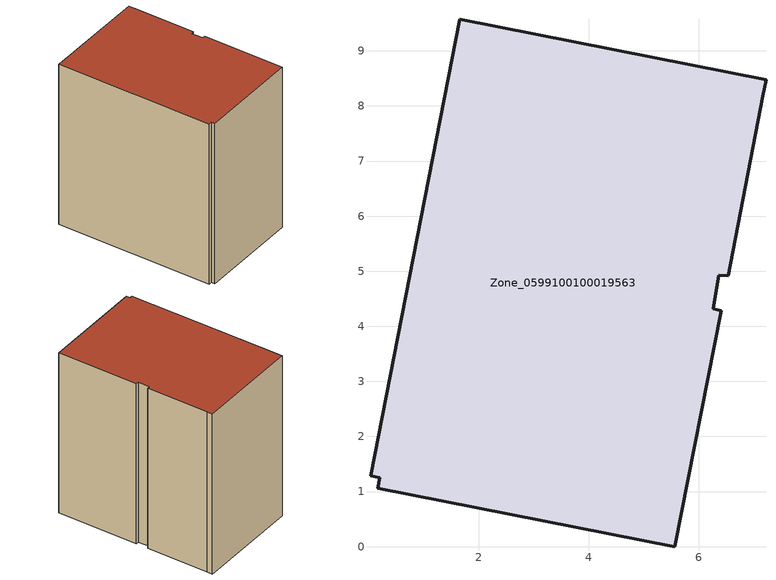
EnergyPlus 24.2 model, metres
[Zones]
Zone_0599100100019563
 floor ground (C_G): 0.2,1.25 0.04,1.28 1.66,9.57 7.22,8.47 7.16,8.17 6.53,4.92 6.36,4.92 6.26,4.32 6.41,4.29 5.56,0 0.17,1.06 z0
 wall outside (C_F): 6.41,4.29 6.26,4.32 6.36,4.92 6.53,4.92 7.16,8.17 7.22,8.47 1.66,9.57 0.04,1.28 0.2,1.25 0.17,1.06 5.56,0 6.41,4.29 z0:9.05
 roof outside (C_R): 6.53,4.92 7.16,8.17 7.22,8.47 1.66,9.57 0.04,1.28 0.2,1.25 0.17,1.06 5.56,0 6.41,4.29 6.26,4.32 6.36,4.92 z9.05
[BUILDING]
Pand.0599100100019563: North Axis=0; Terrain=City; Loads Convergence Tolerance Value=0.04; Temperature Convergence Tolerance Value=0.4; Solar Distribution=FullExterior; Maximum Number of Warmup Days=25; Minimum Number of Warmup Days=1
[Site:Location]
Rotterdam.The.Hague.AP_ZH_NLD Design_Conditions: Latitude=51.96; Longitude=4.45; Time Zone=1; Elevation=-4.5
[SITE:GROUNDTEMPERATURE:BUILDINGSURFACE]
18, 18, 18, 18, 18, 18, 18, 18, 18, 18, 18, 18
[MATERIAL] Thermal Absorptance=0.9; Solar Absorptance=0.7; Visible Absorptance=0.7
Name | Roughness | Thickness | Conductivity | Density | Specific Heat
G.TC.2015-2018 | MediumSmooth | 0.15 | 0.0428571 | 540 | 1210
F.TC.2015-2018 | Rough | 0.3 | 0.0666667 | 1920 | 840
R.TC.2015-2018 | MediumRough | 0.2 | 0.0333333 | 1500 | 1000
[CONSTRUCTION]
C_G: G.TC.2015-2018
C_F: F.TC.2015-2018
C_R: R.TC.2015-2018
[ZONE]
Zone_0599100100019563: Type=1; Multiplier=1; Ceiling Height=Autocalculate; Volume=Autocalculate; Floor Area=autocalculate; Part of Total Floor Area=Yes
[ZONEINFILTRATION:DESIGNFLOWRATE]
Infil_Zone_0599100100019563: Zone or ZoneList or Space or SpaceList=Zone_0599100100019563; Schedule=AlwaysOn; Design Flow Rate Calculation Method=Flow/Area; Flow Rate per Floor Area=0.0015; Constant Term Coefficient=1; Temperature Term Coefficient=0; Velocity Term Coefficient=0; Velocity Squared Term Coefficient=0
[HVACTEMPLATE:ZONE:IDEALLOADSAIRSYSTEM]
Zone_0599100100019563: Maximum Heating Supply Air Temperature=50; Minimum Cooling Supply Air Temperature=13; Maximum Heating Supply Air Humidity Ratio=0.0156; Minimum Cooling Supply Air Humidity Ratio=0.0077; Heating Limit=NoLimit; Cooling Limit=NoLimit; Dehumidification Control Type=ConstantSensibleHeatRatio; Cooling Sensible Heat Ratio=0.7; Dehumidification Setpoint=60; Humidification Control Type=None; Humidification Setpoint=30; Outdoor Air Method=None; Outdoor Air Flow Rate per Person=0.00944; Outdoor Air Flow Rate per Zone Floor Area=0; Outdoor Air Flow Rate per Zone=0; Demand Controlled Ventilation Type=None; Outdoor Air Economizer Type=NoEconomizer; Heat Recovery Type=None; Sensible Heat Recovery Effectiveness=0.7; Latent Heat Recovery Effectiveness=0.65
[ZONECONTROL:THERMOSTAT]
ThermostatControl_Zone_0599100100019563: Zone or ZoneList=Zone_0599100100019563; Control Type Schedule=DualSetpointControlType; Control 1=Thermostat_Zone_0599100100019563; Temperature Difference Between Cutout And Setpoint=0
[THERMOSTATSETPOINT:DUALSETPOINT]
Thermostat_Zone_0599100100019563: Heating Setpoint Temperature Schedule=HeatingSetpoint_Zone_0599100100019563; Cooling Setpoint Temperature Schedule=CoolingSetpoint_Zone_0599100100019563
[SCHEDULE:COMPACT]
HeatingSetpoint_Zone_0599100100019563: Through: 12/31, For: AllDays, Until: 24:00, 21
CoolingSetpoint_Zone_0599100100019563: Through: 12/31, For: AllDays, Until: 24:00, 24
DualSetpointControlType: Through: 12/31, For: AllDays, Until: 24:00, 4
AlwaysOn: Through: 12/31, For: AllDays, Until: 24:00, 1
